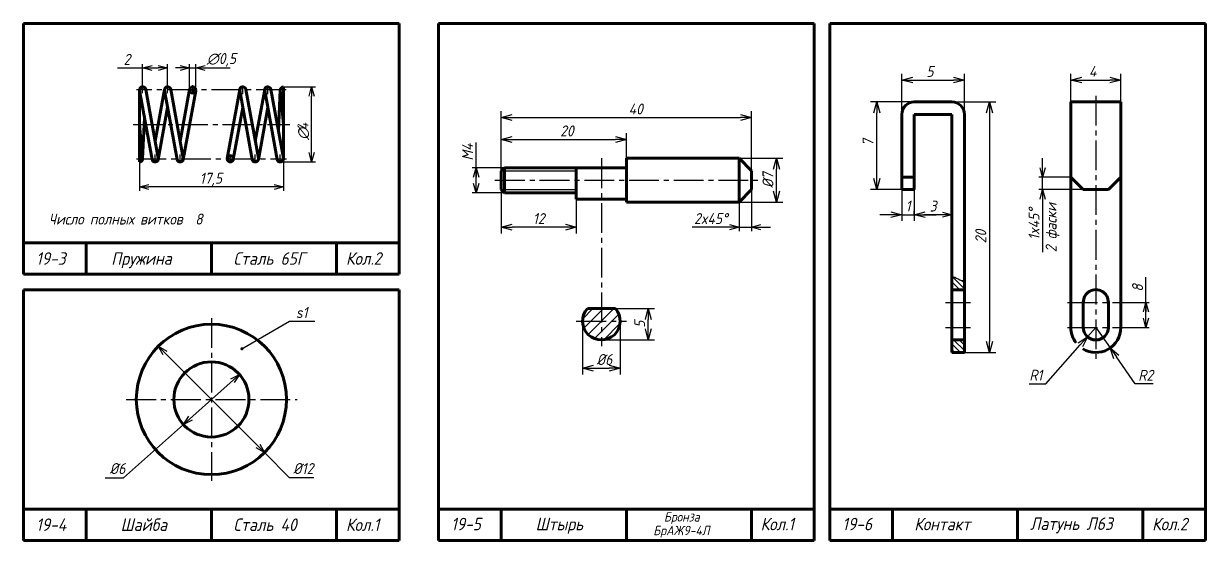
# Model space of a CAD drawing. Header units: millimetres. Extents: x -255 to 513, y 132 to 472.
# Drawn here: x 135 to 512.6, y 307 to 472 of the extents above; entities that cross this region are included whole.
import ezdxf

# ---------------------------------------------------------------- set-up
doc = ezdxf.new("R2010")
doc.units = ezdxf.units.MM
doc.header["$LTSCALE"] = 0.5
doc.linetypes.add('CENTER2', pattern=[28.575, 19.05, -3.175, 3.175, -3.175])
doc.layers.get('Defpoints').update_dxf_attribs({"color": 5})
doc.styles.get("Standard").update_dxf_attribs({"font": 'isocpeui.ttf', "width": 0.9})
doc.dimstyles.new('Standart 1', dxfattribs={"dimtxt": 3.5, "dimasz": 3.5, "dimexe": 2, "dimexo": 0, "dimgap": 1, "dimtad": 1, "dimtoh": 1, "dimdec": 0, "dimtxsty": 'Standard', "dimblk": 'OPEN30', "dimcen": 2.5, "dimadec": 0, "dimazin": 0, "dimtfac": 1, "dimtdec": 0, "dimtmove": 0, "dimatfit": 3, "dimldrblk": 'DOTSMALL', "dimfxl": 0, "dimarcsym": 0})

# ---------------------------------------------------------------- blocks, each defined once
blk = doc.blocks.new('_Open30')
at = {"color": 0, "linetype": 'ByBlock', "lineweight": -2}
for p, q in [((-1, 0.27), (0, 0)), ((0, 0), (-1, -0.27)), ((0, 0), (-1, 0))]:
    blk.add_line(p, q, dxfattribs=at)
blk = doc.blocks.new('*D75')
at = {"color": 0, "lineweight": -2}
for p, q in [((469.6, 447), (469.6, 456)), ((473.1, 454), (482.1, 454)), ((485.6, 447), (485.6, 456))]:
    blk.add_line(p, q, dxfattribs=at)
at = {"layer": 'Defpoints', "color": 0}
for p in [(485.6, 454), (469.6, 447), (485.6, 447)]:
    blk.add_point(p, dxfattribs=at)
at = {"color": 0, "lineweight": -2, "xscale": 3.5, "yscale": 3.5, "zscale": 3.5, "rotation": 180}
blk.add_blockref('_Open30', (469.6, 454), dxfattribs=at)
at = {"color": 0, "lineweight": -2, "xscale": 3.5, "yscale": 3.5, "zscale": 3.5}
blk.add_blockref('_Open30', (485.6, 454), dxfattribs=at)
at = {"color": 0, "lineweight": -3, "insert": (476.6, 456.75), "char_height": 3.5, "attachment_point": 5}
blk.add_mtext('4', dxfattribs=at)
blk = doc.blocks.new('_DotSmall')
at = {"color": 0, "linetype": 'ByBlock', "const_width": 0.5}
blk.add_lwpolyline([(-0.0625, 0, 1), (0.0625, 0, 1)], format="xyb", close=True, dxfattribs=at)
blk = doc.blocks.new('*D76')
at = {"color": 0, "lineweight": -2}
for p, q in [((415.6, 443), (415.6, 456)), ((419.1, 454), (432.1, 454)), ((435.6, 443), (435.6, 456))]:
    blk.add_line(p, q, dxfattribs=at)
at = {"layer": 'Defpoints', "color": 0}
for p in [(435.6, 454), (415.6, 443), (435.6, 443)]:
    blk.add_point(p, dxfattribs=at)
at = {"color": 0, "lineweight": -2, "xscale": 3.5, "yscale": 3.5, "zscale": 3.5, "rotation": 180}
blk.add_blockref('_Open30', (415.6, 454), dxfattribs=at)
at = {"color": 0, "lineweight": -2, "xscale": 3.5, "yscale": 3.5, "zscale": 3.5}
blk.add_blockref('_Open30', (435.6, 454), dxfattribs=at)
at = {"color": 0, "lineweight": -3, "insert": (424.6, 456.75), "char_height": 3.5, "attachment_point": 5}
blk.add_mtext('5', dxfattribs=at)
blk = doc.blocks.new('*D77')
at = {"color": 0, "lineweight": -2}
for p, q in [((415.6, 419), (415.6, 409)), ((419.6, 419), (419.6, 409)), ((412.1, 411), (408.6, 411)), ((415.6, 411), (419.6, 411)), ((423.1, 411), (426.6, 411))]:
    blk.add_line(p, q, dxfattribs=at)
at = {"layer": 'Defpoints', "color": 0}
for p in [(415.6, 419), (419.6, 419), (419.6, 411)]:
    blk.add_point(p, dxfattribs=at)
at = {"color": 0, "lineweight": -2, "xscale": 3.5, "yscale": 3.5, "zscale": 3.5}
blk.add_blockref('_Open30', (415.6, 411), dxfattribs=at)
at = {"color": 0, "lineweight": -2, "xscale": 3.5, "yscale": 3.5, "zscale": 3.5, "rotation": 180}
blk.add_blockref('_Open30', (419.6, 411), dxfattribs=at)
at = {"color": 0, "lineweight": -3, "insert": (417.6, 413.75), "char_height": 3.5, "attachment_point": 5}
blk.add_mtext('1', dxfattribs=at)
blk = doc.blocks.new('*D78')
at = {"color": 0, "lineweight": -2}
for p, q in [((419.6, 447), (405.6, 447)), ((407.6, 422.5), (407.6, 443.5)), ((415.6, 419), (405.6, 419))]:
    blk.add_line(p, q, dxfattribs=at)
at = {"layer": 'Defpoints', "color": 0}
for p in [(407.6, 447), (419.6, 447), (415.6, 419)]:
    blk.add_point(p, dxfattribs=at)
at = {"color": 0, "lineweight": -2, "xscale": 3.5, "yscale": 3.5, "zscale": 3.5}
for p, rotation in [((407.6, 447), 90), ((407.6, 419), 270)]:
    blk.add_blockref('_Open30', p, dxfattribs=dict(at, rotation=rotation))
at = {"color": 0, "lineweight": -3, "insert": (404.83, 434), "char_height": 3.5, "attachment_point": 5, "rotation": 90}
blk.add_mtext('7', dxfattribs=at)
blk = doc.blocks.new('*D79')
at = {"color": 0, "lineweight": -2}
for p, q in [((431.6, 447), (445.6, 447)), ((443.6, 443.5), (443.6, 370.5)), ((435.6, 367), (445.6, 367))]:
    blk.add_line(p, q, dxfattribs=at)
at = {"layer": 'Defpoints', "color": 0}
for p in [(431.6, 447), (435.6, 367), (443.6, 367)]:
    blk.add_point(p, dxfattribs=at)
at = {"color": 0, "lineweight": -2, "xscale": 3.5, "yscale": 3.5, "zscale": 3.5}
for p, rotation in [((443.6, 447), 90), ((443.6, 367), 270)]:
    blk.add_blockref('_Open30', p, dxfattribs=dict(at, rotation=rotation))
at = {"color": 0, "lineweight": -3, "insert": (440.85, 404), "char_height": 3.5, "attachment_point": 5, "rotation": 90}
blk.add_mtext('20', dxfattribs=at)
blk = doc.blocks.new('*D53')
at = {"color": 0, "lineweight": -2}
for p, q in [((477.6, 375), (482.16, 368.43)), ((490.12, 356.96), (484.16, 365.55)), ((495.96, 356.96), (490.12, 356.96))]:
    blk.add_line(p, q, dxfattribs=at)
at = {"layer": 'Defpoints', "color": 0}
for p in [(477.6, 375), (482.16, 368.43)]:
    blk.add_point(p, dxfattribs=at)
at = {"color": 0, "lineweight": -2, "xscale": 3.5, "yscale": 3.5, "zscale": 3.5, "rotation": 124.7553143586472}
blk.add_blockref('_Open30', (482.16, 368.43), dxfattribs=at)
at = {"color": 0, "lineweight": -3, "insert": (493.54, 359.71), "char_height": 3.5, "attachment_point": 5}
blk.add_mtext('R2', dxfattribs=at)
blk = doc.blocks.new('*D54')
at = {"color": 0, "lineweight": -2}
for p, q in [((477.6, 375), (474.95, 372.01)), ((461.61, 357), (472.62, 369.39)), ((456.27, 357), (461.61, 357))]:
    blk.add_line(p, q, dxfattribs=at)
at = {"layer": 'Defpoints', "color": 0}
for p in [(477.6, 375), (474.95, 372.01)]:
    blk.add_point(p, dxfattribs=at)
at = {"color": 0, "lineweight": -2, "xscale": 3.5, "yscale": 3.5, "zscale": 3.5, "rotation": 48.3721606391628}
blk.add_blockref('_Open30', (474.95, 372.01), dxfattribs=at)
at = {"color": 0, "lineweight": -3, "insert": (458.44, 359.75), "char_height": 3.5, "attachment_point": 5}
blk.add_mtext('R1', dxfattribs=at)
blk = doc.blocks.new('*D55')
at = {"color": 0, "lineweight": -2}
for p, q in [((324.07, 381), (336.6, 381)), ((334.6, 374.5), (334.6, 377.5)), ((319.6, 371), (336.6, 371))]:
    blk.add_line(p, q, dxfattribs=at)
at = {"layer": 'Defpoints', "color": 0}
for p in [(324.07, 381), (334.6, 381), (319.6, 371)]:
    blk.add_point(p, dxfattribs=at)
at = {"color": 0, "lineweight": -2, "xscale": 3.5, "yscale": 3.5, "zscale": 3.5}
for p, rotation in [((334.6, 381), 90), ((334.6, 371), 270)]:
    blk.add_blockref('_Open30', p, dxfattribs=dict(at, rotation=rotation))
at = {"color": 0, "lineweight": -3, "insert": (331.85, 376), "char_height": 3.5, "attachment_point": 5, "rotation": 90}
blk.add_mtext('5', dxfattribs=at)
blk = doc.blocks.new('*D56')
at = {"color": 0, "lineweight": -2}
for p, q in [((313.6, 377), (313.6, 360)), ((325.6, 377), (325.6, 360)), ((317.1, 362), (322.1, 362))]:
    blk.add_line(p, q, dxfattribs=at)
at = {"layer": 'Defpoints', "color": 0}
for p in [(313.6, 377), (325.6, 377), (325.6, 362)]:
    blk.add_point(p, dxfattribs=at)
at = {"color": 0, "lineweight": -2, "xscale": 3.5, "yscale": 3.5, "zscale": 3.5, "rotation": 180}
blk.add_blockref('_Open30', (313.6, 362), dxfattribs=at)
at = {"color": 0, "lineweight": -2, "xscale": 3.5, "yscale": 3.5, "zscale": 3.5}
blk.add_blockref('_Open30', (325.6, 362), dxfattribs=at)
at = {"color": 0, "lineweight": -3, "insert": (320.6, 364.75), "char_height": 3.5, "attachment_point": 5}
blk.add_mtext('%%c6', dxfattribs=at)
blk = doc.blocks.new('*D57')
at = {"color": 0, "lineweight": -2}
for p, q in [((363.6, 429), (377.6, 429)), ((375.6, 418.5), (375.6, 425.5)), ((363.6, 415), (377.6, 415))]:
    blk.add_line(p, q, dxfattribs=at)
at = {"layer": 'Defpoints', "color": 0}
for p in [(363.6, 429), (375.6, 429), (363.6, 415)]:
    blk.add_point(p, dxfattribs=at)
at = {"color": 0, "lineweight": -2, "xscale": 3.5, "yscale": 3.5, "zscale": 3.5}
for p, rotation in [((375.6, 429), 90), ((375.6, 415), 270)]:
    blk.add_blockref('_Open30', p, dxfattribs=dict(at, rotation=rotation))
at = {"color": 0, "lineweight": -3, "insert": (372.83, 422), "char_height": 3.5, "attachment_point": 5, "rotation": 90}
blk.add_mtext('%%c7', dxfattribs=at)
blk = doc.blocks.new('*D58')
at = {"color": 0, "lineweight": -2}
for p, q in [((287.6, 425), (287.6, 437)), ((291.1, 435), (324.1, 435)), ((327.6, 429), (327.6, 437))]:
    blk.add_line(p, q, dxfattribs=at)
at = {"layer": 'Defpoints', "color": 0}
for p in [(327.6, 435), (327.6, 429), (287.6, 425)]:
    blk.add_point(p, dxfattribs=at)
at = {"color": 0, "lineweight": -2, "xscale": 3.5, "yscale": 3.5, "zscale": 3.5, "rotation": 180}
blk.add_blockref('_Open30', (287.6, 435), dxfattribs=at)
at = {"color": 0, "lineweight": -2, "xscale": 3.5, "yscale": 3.5, "zscale": 3.5}
blk.add_blockref('_Open30', (327.6, 435), dxfattribs=at)
at = {"color": 0, "lineweight": -3, "insert": (308.6, 437.75), "char_height": 3.5, "attachment_point": 5}
blk.add_mtext('20', dxfattribs=at)
blk = doc.blocks.new('*D59')
at = {"color": 0, "lineweight": -2}
for p, q in [((287.6, 436.25), (287.6, 444)), ((291.1, 442), (364.1, 442)), ((367.6, 425), (367.6, 444))]:
    blk.add_line(p, q, dxfattribs=at)
at = {"layer": 'Defpoints', "color": 0}
for p in [(367.6, 442), (287.6, 436.25), (367.6, 425)]:
    blk.add_point(p, dxfattribs=at)
at = {"color": 0, "lineweight": -2, "xscale": 3.5, "yscale": 3.5, "zscale": 3.5, "rotation": 180}
blk.add_blockref('_Open30', (287.6, 442), dxfattribs=at)
at = {"color": 0, "lineweight": -2, "xscale": 3.5, "yscale": 3.5, "zscale": 3.5}
blk.add_blockref('_Open30', (367.6, 442), dxfattribs=at)
at = {"color": 0, "lineweight": -3, "insert": (330.6, 444.75), "char_height": 3.5, "attachment_point": 5}
blk.add_mtext('40', dxfattribs=at)
blk = doc.blocks.new('*D60')
at = {"color": 0, "lineweight": -2}
for p, q in [((311.6, 416), (311.6, 405)), ((287.6, 407.75), (287.6, 405)), ((308.1, 407), (291.1, 407))]:
    blk.add_line(p, q, dxfattribs=at)
at = {"layer": 'Defpoints', "color": 0}
for p in [(311.6, 416), (287.6, 407.75), (287.6, 407)]:
    blk.add_point(p, dxfattribs=at)
at = {"color": 0, "lineweight": -2, "xscale": 3.5, "yscale": 3.5, "zscale": 3.5, "rotation": 180}
blk.add_blockref('_Open30', (287.6, 407), dxfattribs=at)
at = {"color": 0, "lineweight": -2, "xscale": 3.5, "yscale": 3.5, "zscale": 3.5}
blk.add_blockref('_Open30', (311.6, 407), dxfattribs=at)
at = {"color": 0, "lineweight": -3, "insert": (299.6, 409.75), "char_height": 3.5, "attachment_point": 5}
blk.add_mtext('12', dxfattribs=at)

msp = doc.modelspace()

# ---------------------------------------------------------------- hatches: boundary and pattern name
at = {"lineweight": -3}
h = msp.add_hatch(dxfattribs=at)
h.set_pattern_fill('ANSI31', color=256, scale=0.2, style=0)
h.set_pattern_definition([(45, (113.0201, 289.83825), (-0.4490128, 0.4490128), [])])
h.paths.add_polyline_path([(189.02, 450.84), (189.02, 451.84, 0.414214), (188.02, 450.84)])
h.paths.add_polyline_path([(189.02, 450.84), (189.02, 449.84, 0.414214), (190.02, 450.84)])
h.paths.add_polyline_path([(189.02, 450.84), (190.02, 450.84, 0.414214), (189.02, 451.84)])
h.paths.add_polyline_path([(189.02, 450.84), (188.02, 450.84, 0.414214), (189.02, 449.84)])
h = msp.add_hatch(dxfattribs=at)
h.set_pattern_fill('ANSI31', color=256, scale=0.2, style=0)
h.set_pattern_definition([(45, (125.0201, 267.83825), (-0.4490128, 0.4490128), [])])
h.paths.add_polyline_path([(201.02, 429.84, 0.414214), (200.02, 428.84), (201.02, 428.84)])
h.paths.add_polyline_path([(202.02, 428.84), (201.02, 428.84), (201.02, 427.84, 0.414214)])
h.paths.add_polyline_path([(201.02, 429.84), (201.02, 428.84), (202.02, 428.84, 0.414214)])
h.paths.add_polyline_path([(201.02, 428.84), (200.02, 428.84, 0.414214), (201.02, 427.84)])
h = msp.add_hatch(dxfattribs=at)
h.set_pattern_fill('ANSI31', color=256, scale=0.4, angle=90, style=0)
h.set_pattern_definition([(135, (230.6025, 287), (-0.8980256, -0.8980256), [])])
edge = h.paths.add_edge_path()
edge.add_spline(control_points=[(435.6, 390.02), (435.26, 389.94), (434.24, 389.88), (432.97, 391.04), (431.94, 391.15), (431.6, 391.13)], knot_values=[3.050699, 3.050699, 3.050699, 3.050699, 4.130323, 6.366391, 7.438797, 7.438797, 7.438797, 7.438797], degree=3, periodic=0)
edge.add_line((431.6, 391.13), (431.6, 387))
edge.add_line((431.6, 387), (435.6, 387))
edge.add_line((435.6, 387), (435.6, 390.02))
h.paths.add_polyline_path([(435.6, 371), (431.6, 371), (431.6, 367), (435.6, 367)])
h = msp.add_hatch(dxfattribs=at)
h.set_pattern_fill('ANSI31', color=256, scale=0.75, style=0)
h.set_pattern_definition([(45, (229.6025, 287), (-1.6838, 1.6838), [])])
h.paths.add_polyline_path([(319.6, 377), (319.6, 381), (315.13, 381, 0.184483), (313.6, 377)])
h.paths.add_polyline_path([(325.6, 377, 0.184483), (324.07, 381), (319.6, 381), (319.6, 377)])
h.paths.add_polyline_path([(319.6, 377), (319.6, 371, 0.414214), (325.6, 377)])
h.paths.add_polyline_path([(319.6, 377), (313.6, 377, 0.414214), (319.6, 371)])

# ---------------------------------------------------------------- linework, layer by layer
at = {"lineweight": 60}
for p, q in [((255, 472), (135, 472)), ((135, 472), (135, 392)), ((255, 392), (255, 472)), ((387.6, 472), (267.6, 472)), ((267.6, 472), (267.6, 307)), ((387.6, 307), (387.6, 472)), ((512.6, 472), (392.6, 472)), ((392.6, 472), (392.6, 307)), ((512.6, 307), (512.6, 472)), ((172.02, 427.84), (172.02, 450.84)), ((172.03, 450.67), (176.03, 428.67)), ((174, 451.02), (178, 429.02)), ((180.03, 451.01), (177.02, 434.44)), ((180.03, 450.67), (184.03, 428.67)), ((182, 451.02), (186, 429.02)), ((188.03, 451.01), (185.02, 434.44)), ((189.99, 450.59), (186, 428.67)), ((204.03, 451.01), (200.02, 428.95)), ((204.03, 450.67), (208.03, 428.67)), ((206, 451.02), (210, 429.02)), ((212.03, 451.01), (209.02, 434.44)), ((212.03, 450.67), (216.03, 428.67)), ((214, 451.02), (218, 429.02)), ((216.42, 437.75), (217.02, 450.84)), ((218.02, 439.84), (217.02, 450.84)), ((218.02, 451.84), (218.02, 428.84)), ((419.6, 447), (431.6, 447)), ((469.6, 447), (485.6, 447)), ((469.6, 375), (469.6, 447)), ((485.6, 447), (485.6, 375)), ((173.62, 441.92), (173.02, 428.79)), ((181.02, 445.26), (178, 428.67)), ((205.02, 445.26), (202, 428.67)), ((213.02, 445.26), (210, 428.67)), ((415.6, 419), (415.6, 443)), ((431.6, 443), (419.6, 443)), ((419.6, 443), (419.6, 419)), ((431.6, 367), (431.6, 443)), ((435.6, 443), (435.6, 367)), ((172.02, 439.84), (173.02, 428.93)), ((327.6, 415), (327.6, 429)), ((327.6, 429), (363.6, 429)), ((363.6, 429), (367.6, 425)), ((363.6, 429), (363.6, 415)), ((288.6, 426), (287.6, 425)), ((287.6, 419), (287.6, 425)), ((288.6, 426), (327.6, 426)), ((288.6, 426), (288.6, 418)), ((311.6, 426), (311.6, 416)), ((367.6, 425), (367.6, 419)), ((415.6, 423), (419.6, 423)), ((473.6, 419), (469.6, 423)), ((485.6, 423), (481.6, 419)), ((287.6, 419), (288.6, 418)), ((288.6, 418), (311.6, 418)), ((311.6, 416), (327.6, 416)), ((363.6, 415), (367.6, 419)), ((419.6, 419), (415.6, 419)), ((481.6, 419), (473.6, 419)), ((363.6, 415), (327.6, 415)), ((255, 402), (135, 402)), ((135, 402), (135, 392)), ((155, 402), (155, 392)), ((195, 402), (195, 392)), ((235, 402), (235, 392)), ((135, 392), (255, 392)), ((255, 387), (135, 387)), ((135, 387), (135, 307)), ((255, 307), (255, 387)), ((435.6, 387), (431.6, 387)), ((473.6, 383), (473.6, 375)), ((481.6, 383), (481.6, 375)), ((315.13, 381), (324.07, 381)), ((435.6, 371), (431.6, 371)), ((431.6, 367), (435.6, 367)), ((255, 317), (135, 317)), ((135, 317), (135, 307)), ((155, 317), (155, 307)), ((195, 317), (195, 307)), ((235, 317), (235, 307)), ((387.6, 317), (267.6, 317)), ((267.6, 317), (267.6, 307)), ((287.6, 317), (287.6, 307)), ((327.6, 317), (327.6, 307)), ((367.6, 317), (367.6, 307)), ((512.6, 317), (392.6, 317)), ((392.6, 317), (392.6, 307)), ((412.6, 317), (412.6, 307)), ((452.6, 317), (452.6, 307)), ((492.6, 317), (492.6, 307)), ((135, 307), (255, 307)), ((267.6, 307), (387.6, 307)), ((392.6, 307), (512.6, 307))]:
    msp.add_line(p, q, dxfattribs=at)
at = {"lineweight": -3}
for p, q in [((165.02, 457.84), (178.02, 457.84)), ((173.02, 449.84), (173.02, 459.09)), ((181.02, 449.84), (181.02, 459.09)), ((185.02, 457.84), (183.52, 457.84)), ((188.02, 450.84), (188.02, 459.09)), ((188.02, 457.84), (190.02, 457.84)), ((190.02, 450.84), (190.02, 459.09)), ((193.02, 457.84), (201.02, 457.84)), ((189.02, 449.54), (189.02, 452.32)), ((205.02, 449.5), (205.02, 452.24)), ((213.02, 449.5), (213.02, 452.24)), ((218.02, 451.84), (228.27, 451.84)), ((227.02, 430.84), (227.02, 448.84)), ((279.6, 421), (279.6, 434)), ((172.02, 428.84), (172.02, 418.59)), ((177.02, 427.5), (177.02, 430.24)), ((185.02, 427.5), (185.02, 430.24)), ((201.02, 427.5), (201.02, 430.24)), ((209.02, 427.5), (209.02, 430.24)), ((217.02, 427.5), (217.02, 430.24)), ((217.02, 427.84), (228.27, 427.84)), ((218.02, 428.84), (218.02, 418.59)), ((460.6, 426), (460.6, 429)), ((288.6, 426), (278.35, 426)), ((287.6, 425), (311.6, 425)), ((469.6, 423), (459.35, 423)), ((460.6, 419), (460.6, 423)), ((215.02, 419.84), (175.02, 419.84)), ((288.6, 418), (278.35, 418)), ((287.6, 419), (311.6, 419)), ((287.6, 419), (287.6, 407.75)), ((367.6, 419), (367.6, 405.75)), ((473.6, 419), (459.35, 419)), ((460.6, 416), (460.6, 399)), ((363.6, 415), (363.6, 405.75)), ((419.6, 411), (419.6, 412.25)), ((428.6, 411), (422.6, 411)), ((360.6, 407), (348.6, 407)), ((363.6, 407), (367.6, 407)), ((370.6, 407), (373.6, 407)), ((493.6, 378), (493.6, 391)), ((487.6, 383), (494.6, 383)), ((204.76, 368.18), (220, 377)), ((220, 377), (228, 377)), ((487.6, 375), (494.64, 375)), ((178.03, 368.97), (211.97, 335.03)), ((203.97, 359.97), (186.03, 344.03)), ((166.88, 327), (186.03, 344.03)), ((220, 327), (211.97, 335.03)), ((161.02, 327), (166.88, 327)), ((227.72, 327), (220, 327))]:
    msp.add_line(p, q, dxfattribs=at)
at = {"linetype": 'CENTER2', "lineweight": -3}
for p, q in [((218.86, 450.84), (171.02, 450.84)), ((477.6, 449), (477.6, 365)), ((170.02, 439.84), (220.02, 439.84)), ((171.02, 428.84), (219.02, 428.84)), ((319.6, 429), (319.6, 369)), ((285.6, 422), (369.6, 422)), ((429.6, 383), (437.6, 383)), ((468.6, 383), (487.6, 383)), ((195, 378), (195, 325.96)), ((311.6, 377), (327.6, 377)), ((429.6, 375), (437.6, 375)), ((468.6, 375), (487.6, 375)), ((167.78, 352), (222.42, 352))]:
    msp.add_line(p, q, dxfattribs=at)
msp.add_line((431.6, 411), (431.6, 412.25))
at = {"lineweight": -3, "const_width": 0.5}
msp.add_lwpolyline([(204.51, 368.18, 1), (205.01, 368.18, 1)], format="xyb", close=True, dxfattribs=at)
at = {"lineweight": 60}
for centre, radius in [((189.02, 450.84), 1), ((201.02, 428.84), 1), ((195, 352), 24), ((195, 352), 12)]:
    msp.add_circle(centre, radius, dxfattribs=at)
for centre, radius, start, end in [((173.02, 450.84), 1, 9.8658, 189.8658), ((173.02, 450.84), 1, 9.8658, 189.8658), ((181.02, 450.84), 1, 9.8658, 189.8658), ((205.02, 450.84), 1, 9.8658, 189.8658), ((213.02, 450.84), 1, 9.8658, 189.8658), ((218.02, 450.84), 1, 90, 180), ((419.6, 443), 4, 90, 180), ((431.6, 443), 4, 0, 90), ((172.02, 428.84), 1, 270, 0), ((177.02, 428.84), 1, 189.8658, 10.7439), ((185.02, 428.84), 1, 189.8658, 10.7439), ((209.02, 428.84), 1, 189.8658, 10.7439), ((217.02, 428.84), 1, 189.8658, 10.7439), ((477.6, 383.06), 4, 359.1602, 180.8398), ((319.6, 377), 6, 138.1897, 41.8103), ((477.6, 375), 8, 180, 217.7389), ((477.6, 375), 8, 238.6929, 0), ((477.6, 375), 4, 180, 0)]:
    msp.add_arc(centre, radius, start, end, dxfattribs=at)
at = {"lineweight": -3}
msp.add_open_spline([(431.6, 391.13), (431.94, 391.15), (432.97, 391.04), (434.24, 389.88), (435.26, 389.94), (435.6, 390.02)], degree=3, knots=[3.050699, 3.050699, 3.050699, 3.050699, 4.123106, 6.359174, 7.438797, 7.438797, 7.438797, 7.438797], dxfattribs=at)

# ---------------------------------------------------------------- block references
at = {"lineweight": -3, "yscale": 3, "zscale": 3}
for p, xscale, rotation in [((173.02, 457.84), 3, 180), ((190.02, 457.84), 3, 180), ((227.02, 451.84), 3, 90), ((227.02, 427.84), 3, 270), ((279.6, 426), 3, 90), ((460.6, 423), 3, 270), ((172.02, 419.84), 3, 180), ((279.6, 418), 3, 270), ((460.6, 419), 3, 90), ((367.6, 407), 3, 180), ((493.6, 383), 3, 90), ((493.6, 375), 3, 270), ((178.03, 368.97), 3.000000000000024, 135), ((203.97, 359.97), 2.999999999999983, 41.63353933656894), ((186.03, 344.03), 3.000000000000059, 221.6335393365706), ((211.97, 335.03), 3.000000000000024, 315)]:
    msp.add_blockref('_Open30', p, dxfattribs=dict(at, xscale=xscale, rotation=rotation))
at = {"lineweight": -3, "xscale": 3, "yscale": 3, "zscale": 3}
for p in [(181.02, 457.84), (188.02, 457.84), (218.02, 419.84), (431.6, 411), (363.6, 407)]:
    msp.add_blockref('_Open30', p, dxfattribs=at)

# ---------------------------------------------------------------- texts
at = {"lineweight": -3, "width": 0.9}
for s, p in [('∅0,5', (193.53, 459.11)), ('17,5', (191.27, 420.88)), ('s1', (222, 378))]:
    msp.add_text(s, height=3.5, dxfattribs=at).set_placement(p)
for s, p in [('∅', (226.02, 434.89)), ('4', (226.02, 437.97)), ('2 фаски', (465.06, 399))]:
    msp.add_text(s, height=3.5, rotation=90, dxfattribs=at).set_placement(p)
at = {"width": 0.9}
for s, height, p in [('Число полных витков  8', 3.5, (143.02, 407.84)), ('19-3', 4, (139, 395)), ('Пружина', 4, (163, 395)), ('Сталь 65Г', 4, (202.04, 395)), ('Кол.2', 4, (238, 395)), ('19-4', 4, (139, 310)), ('Шайба', 4, (166, 310)), ('Сталь 40', 4, (202.04, 310)), ('Кол.1', 4, (238, 310)), ('19-5', 4, (271.6, 310.2)), ('Штырь', 4, (298.6, 310.2)), ('Бронза', 3, (339.6, 313)), ('Кол.1', 4, (370.5, 310.2)), ('19-6', 4, (396.6, 310.2)), ('Контакт', 4, (419.6, 310.2)), ('Латунь Л63', 4, (456.6, 310.33)), ('Кол.2', 4, (495.6, 310.2)), ('БрАЖ9-4Л', 3, (336.18, 308.65))]:
    msp.add_text(s, height=height, dxfattribs=at).set_placement(p)
at = {"lineweight": -3, "char_height": 3.5, "attachment_point": 5}
for s, insert in [('2', (168.02, 460.59)), ('3', (425.6, 413.75)), ('2x45%%d', (354.6, 409.75)), ('%%c6', (165, 329.93)), ('%%c12', (224.36, 329.93))]:
    msp.add_mtext(s, dxfattribs=dict(at, insert=insert))
at = {"lineweight": -3, "char_height": 3.5, "attachment_point": 5, "rotation": 90}
for s, insert in [('M4', (276.85, 431)), ('1x45%%d', (457.85, 408)), ('8', (490.94, 387.58))]:
    msp.add_mtext(s, dxfattribs=dict(at, insert=insert))

# ---------------------------------------------------------------- dimensions: what is measured, and where the dimension line sits
at = {"lineweight": -3}
for base, p1, p2, text, picture, middle in [((435.6, 454), (415.6, 443), (435.6, 443), '5', '*D76', (424.6, 454)), ((485.6, 454), (469.6, 447), (485.6, 447), '4', '*D75', (476.6, 454)), ((367.6, 442), (287.6, 436.25), (367.6, 425), '40', '*D59', (330.6, 442)), ((327.6, 435), (287.6, 425), (327.6, 429), '20', '*D58', (308.6, 435)), ((287.6, 407), (311.6, 416), (287.6, 407.75), '12', '*D60', (299.6, 407)), ((419.6, 411), (415.6, 419), (419.6, 419), '1', '*D77', (417.6, 411)), ((325.6, 362), (313.6, 377), (325.6, 377), '%%c6', '*D56', (320.6, 362))]:
    dim = msp.add_linear_dim(base=base, p1=p1, p2=p2, text=text, dimstyle='Standart 1', dxfattribs=at)
    dim.commit()
    dim.dimension.update_dxf_attribs({"geometry": picture, "text_midpoint": middle, "dimtype": 160})
for base, p1, p2, text, picture, middle in [((407.6, 447), (415.6, 419), (419.6, 447), '7', '*D78', (407.6, 434)), ((443.6, 367), (431.6, 447), (435.6, 367), '20', '*D79', (443.6, 404)), ((375.6, 429), (363.6, 415), (363.6, 429), '%%c7', '*D57', (375.6, 422)), ((334.6, 381), (319.6, 371), (324.07, 381), '5', '*D55', (334.6, 376))]:
    dim = msp.add_linear_dim(base=base, p1=p1, p2=p2, angle=90, text=text, dimstyle='Standart 1', dxfattribs=at)
    dim.commit()
    dim.dimension.update_dxf_attribs({"geometry": picture, "text_midpoint": middle, "dimtype": 160})
for mpoint, text, picture, middle in [((474.95, 372.01), 'R1', '*D54', (458.44, 357)), ((482.16, 368.43), 'R2', '*D53', (493.54, 356.96))]:
    dim = msp.add_radius_dim(center=(477.6, 375), mpoint=mpoint, text=text, dimstyle='Standart 1', dxfattribs=at)
    dim.commit()
    dim.dimension.update_dxf_attribs({"geometry": picture, "text_midpoint": middle, "dimtype": 164})

doc.saveas('drawing.dxf')
